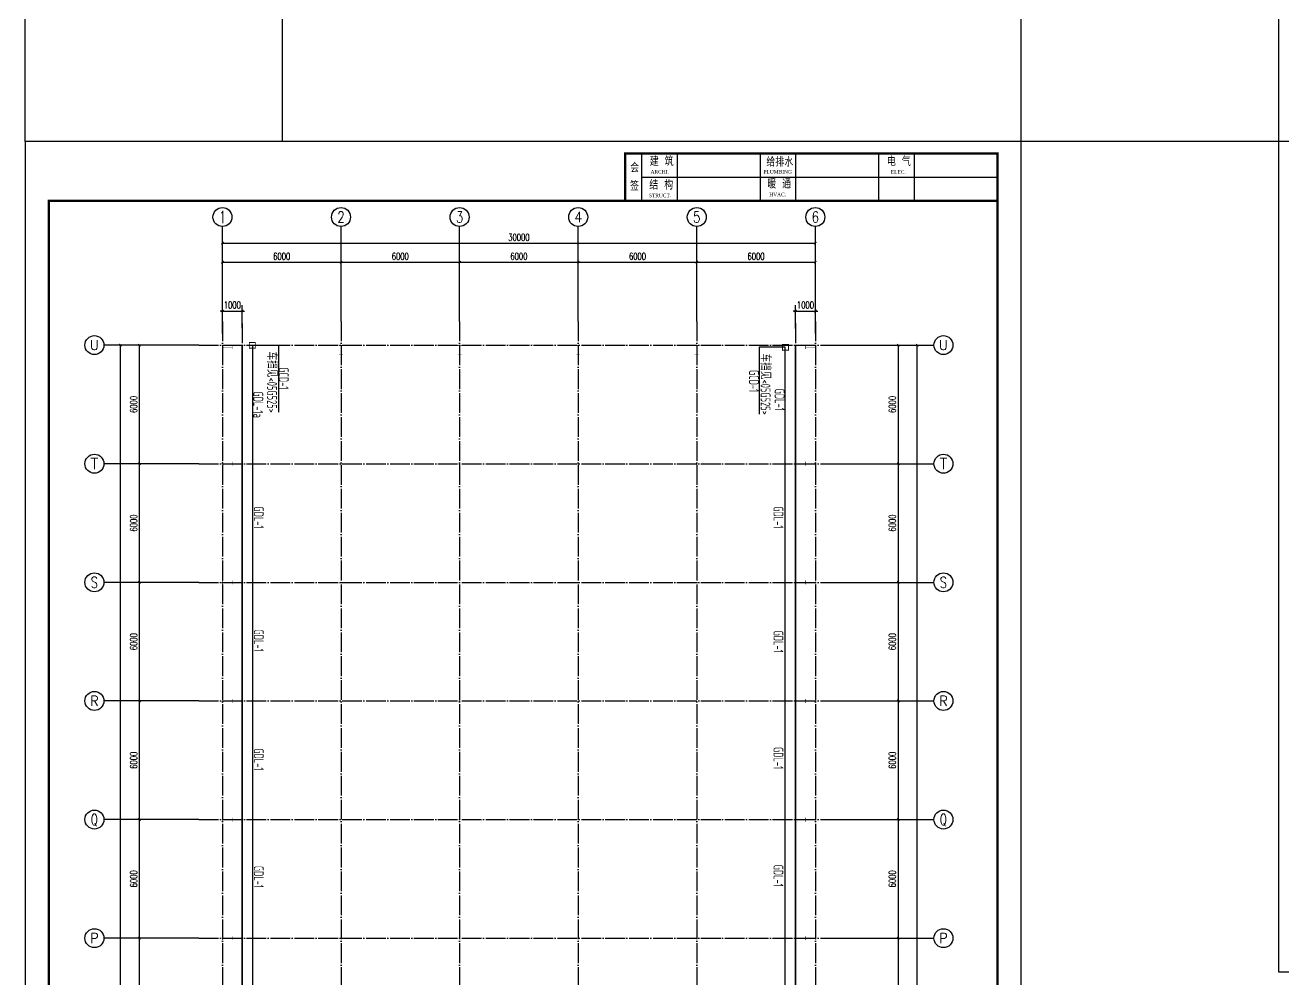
# Model space of a CAD drawing. Extents: x 14207793 to 14719554, y -1675802 to -1228715.
# Drawn here: x 14394017 to 14457655, y -1418922 to -1370679 of the extents above; entities that cross this region are included whole.
import ezdxf
from ezdxf.enums import TextEntityAlignment as Align

# ---------------------------------------------------------------- set-up
doc = ezdxf.new("R2010")
doc.units = 0
doc.header["$LTSCALE"] = 500
doc.header["$MEASUREMENT"] = 0
doc.linetypes.add('DASH', pattern=[0.35, 0.25, -0.1])
doc.linetypes.add('DOTE', pattern=[2.42, 2, -0.2, 0.02, -0.2])
doc.layers.get('0').update_dxf_attribs({"linetype": 'CONTINUOUS'})
doc.layers.get('DEFPOINTS').update_dxf_attribs({"color": 140, "linetype": 'CONTINUOUS'})
for name, color, linetype in [('08', 3, 'CONTINUOUS'), ('AXIS', 3, 'CONTINUOUS'), ('AXIS_TEXT', 7, 'CONTINUOUS'), ('DIM', 3, 'CONTINUOUS'), ('DOTE', 8, 'DOTE'), ('PUB_TITLE', 4, 'CONTINUOUS'), ('墙__虚线', 2, 'CONTINUOUS'), ('层0', 7, 'CONTINUOUS')]:
    doc.layers.add(name, color=color, linetype=linetype)
doc.styles.add('_TCH_AXIS', font='COMPLEX', dxfattribs={"bigfont": 'GBCBIG'})
doc.styles.add('_TCH_DIM_T3', font='SIMPLEX', dxfattribs={"width": 0.705882, "bigfont": 'GBCBIG'})
doc.styles.add('COMPLEX', font='COMPLEX')
doc.styles.add('GHF', font='TIMES.TTF')
doc.styles.add('HZ', font='txt', dxfattribs={"width": 0.8, "bigfont": 'hztxt'})
doc.styles.add('TSSD_REIN', font='Tssdeng.shx', dxfattribs={"width": 0.65, "bigfont": 'hztxt.shx'})
doc.dimstyles.new('_TCH_ARCH&&120', dxfattribs={"dimtxt": 357, "dimasz": 120, "dimexe": 300, "dimexo": 360, "dimgap": 120, "dimtad": 1, "dimdec": 0, "dimzin": 0, "dimdsep": 46, "dimtxsty": '_TCH_DIM_T3', "dimblk": 'ARCHTICK', "dimcen": 0.09, "dimclrt": 7, "dimazin": 2, "dimtfac": 1, "dimtdec": 0, "dimtix": 1, "dimtmove": 2, "dimatfit": 3, "dimfxl": 0, "dimtolj": 1, "dimtzin": 0, "dimarcsym": 0})

# ---------------------------------------------------------------- blocks, each defined once
blk = doc.blocks.new('gffio')
at = {"layer": '墙__虚线'}
for points in [[(-433999, -56888), (-433999, -56868), (-434094, -56888), (-434199, -56868)], [(-434094, -56888), (-434199, -56868), (-434104, -56888)], [(-434199, -56868), (-434199, -56888), (-434104, -56888)], [(-434094, -56888), (-434104, -56888), (-434094, -57348), (-434104, -57348)], [(-434104, -57348), (-434199, -57348), (-434099, -57365), (-434199, -57368)], [(-434099, -57365), (-434199, -57368), (-433999, -57368)], [(-434094, -57348), (-434104, -57348), (-434058, -57361), (-434099, -57365)], [(-433999, -57368), (-434058, -57361), (-434099, -57365)], [(-434058, -57361), (-433999, -57368), (-434094, -57348), (-433999, -57348)]]:
    blk.add_solid(points, dxfattribs=at)
blk = doc.blocks.new('_ArchTick')
at = {"color": 0, "linetype": 'ByBlock', "const_width": 0.4}
blk.add_lwpolyline([(-0.5, -0.5), (0.5, 0.5)], dxfattribs=at)
blk = doc.blocks.new('*D546')
at = {"layer": 'AXIS', "color": 0, "lineweight": -2}
for p, q in [((14435560, -1416865), (14438500, -1416865)), ((14438200, -1422865), (14438200, -1416865)), ((14435560, -1422865), (14438500, -1422865))]:
    blk.add_line(p, q, dxfattribs=at)
at = {"layer": 'DEFPOINTS', "color": 0}
for p in [(14435200, -1416865), (14438200, -1416865), (14435200, -1422865)]:
    blk.add_point(p, dxfattribs=at)
at = {"layer": 'AXIS', "color": 0, "lineweight": -2, "xscale": 120, "yscale": 120, "zscale": 120}
for p, rotation in [((14438200, -1416865), 90), ((14438200, -1422865), 270)]:
    blk.add_blockref('_ArchTick', p, dxfattribs=dict(at, rotation=rotation))
at = {"layer": 'AXIS', "color": 7, "insert": (14437901.5, -1419865), "char_height": 357, "attachment_point": 5, "rotation": 90, "style": '_TCH_DIM_T3'}
blk.add_mtext('\\A1;6000', dxfattribs=at)
blk = doc.blocks.new('*D547')
at = {"layer": 'AXIS', "color": 0, "lineweight": -2}
for p, q in [((14435560, -1410865), (14438500, -1410865)), ((14438200, -1416865), (14438200, -1410865)), ((14435560, -1416865), (14438500, -1416865))]:
    blk.add_line(p, q, dxfattribs=at)
at = {"layer": 'DEFPOINTS', "color": 0}
for p in [(14435200, -1410865), (14438200, -1410865), (14435200, -1416865)]:
    blk.add_point(p, dxfattribs=at)
at = {"layer": 'AXIS', "color": 0, "lineweight": -2, "xscale": 120, "yscale": 120, "zscale": 120}
for p, rotation in [((14438200, -1410865), 90), ((14438200, -1416865), 270)]:
    blk.add_blockref('_ArchTick', p, dxfattribs=dict(at, rotation=rotation))
at = {"layer": 'AXIS', "color": 7, "insert": (14437901.5, -1413865), "char_height": 357, "attachment_point": 5, "rotation": 90, "style": '_TCH_DIM_T3'}
blk.add_mtext('\\A1;6000', dxfattribs=at)
blk = doc.blocks.new('*D548')
at = {"layer": 'AXIS', "color": 0, "lineweight": -2}
for p, q in [((14435560, -1404865), (14438500, -1404865)), ((14438200, -1410865), (14438200, -1404865)), ((14435560, -1410865), (14438500, -1410865))]:
    blk.add_line(p, q, dxfattribs=at)
at = {"layer": 'DEFPOINTS', "color": 0}
for p in [(14435200, -1404865), (14438200, -1404865), (14435200, -1410865)]:
    blk.add_point(p, dxfattribs=at)
at = {"layer": 'AXIS', "color": 0, "lineweight": -2, "xscale": 120, "yscale": 120, "zscale": 120}
for p, rotation in [((14438200, -1404865), 90), ((14438200, -1410865), 270)]:
    blk.add_blockref('_ArchTick', p, dxfattribs=dict(at, rotation=rotation))
at = {"layer": 'AXIS', "color": 7, "insert": (14437901.5, -1407865), "char_height": 357, "attachment_point": 5, "rotation": 90, "style": '_TCH_DIM_T3'}
blk.add_mtext('\\A1;6000', dxfattribs=at)
blk = doc.blocks.new('*D549')
at = {"layer": 'AXIS', "color": 0, "lineweight": -2}
for p, q in [((14435560, -1398865), (14438500, -1398865)), ((14438200, -1404865), (14438200, -1398865)), ((14435560, -1404865), (14438500, -1404865))]:
    blk.add_line(p, q, dxfattribs=at)
at = {"layer": 'DEFPOINTS', "color": 0}
for p in [(14435200, -1398865), (14438200, -1398865), (14435200, -1404865)]:
    blk.add_point(p, dxfattribs=at)
at = {"layer": 'AXIS', "color": 0, "lineweight": -2, "xscale": 120, "yscale": 120, "zscale": 120}
for p, rotation in [((14438200, -1398865), 90), ((14438200, -1404865), 270)]:
    blk.add_blockref('_ArchTick', p, dxfattribs=dict(at, rotation=rotation))
at = {"layer": 'AXIS', "color": 7, "insert": (14437901.5, -1401865), "char_height": 357, "attachment_point": 5, "rotation": 90, "style": '_TCH_DIM_T3'}
blk.add_mtext('\\A1;6000', dxfattribs=at)
blk = doc.blocks.new('*D550')
at = {"layer": 'AXIS', "color": 0, "lineweight": -2}
for p, q in [((14435560, -1392865), (14438500, -1392865)), ((14438200, -1398865), (14438200, -1392865)), ((14435560, -1398865), (14438500, -1398865))]:
    blk.add_line(p, q, dxfattribs=at)
at = {"layer": 'DEFPOINTS', "color": 0}
for p in [(14435200, -1392865), (14438200, -1392865), (14435200, -1398865)]:
    blk.add_point(p, dxfattribs=at)
at = {"layer": 'AXIS', "color": 0, "lineweight": -2, "xscale": 120, "yscale": 120, "zscale": 120}
for p, rotation in [((14438200, -1392865), 90), ((14438200, -1398865), 270)]:
    blk.add_blockref('_ArchTick', p, dxfattribs=dict(at, rotation=rotation))
at = {"layer": 'AXIS', "color": 7, "insert": (14437901.5, -1395865), "char_height": 357, "attachment_point": 5, "rotation": 90, "style": '_TCH_DIM_T3'}
blk.add_mtext('\\A1;6000', dxfattribs=at)
blk = doc.blocks.new('*D551')
at = {"layer": 'AXIS', "color": 0, "lineweight": -2}
for p, q in [((14435560, -1386865), (14438500, -1386865)), ((14438200, -1392865), (14438200, -1386865)), ((14435560, -1392865), (14438500, -1392865))]:
    blk.add_line(p, q, dxfattribs=at)
at = {"layer": 'DEFPOINTS', "color": 0}
for p in [(14435200, -1386865), (14438200, -1386865), (14435200, -1392865)]:
    blk.add_point(p, dxfattribs=at)
at = {"layer": 'AXIS', "color": 0, "lineweight": -2, "xscale": 120, "yscale": 120, "zscale": 120}
for p, rotation in [((14438200, -1386865), 90), ((14438200, -1392865), 270)]:
    blk.add_blockref('_ArchTick', p, dxfattribs=dict(at, rotation=rotation))
at = {"layer": 'AXIS', "color": 7, "insert": (14437901.5, -1389865), "char_height": 357, "attachment_point": 5, "rotation": 90, "style": '_TCH_DIM_T3'}
blk.add_mtext('\\A1;6000', dxfattribs=at)
blk = doc.blocks.new('*D552')
at = {"layer": 'AXIS', "color": 0, "lineweight": -2}
for p, q in [((14435560, -1386865), (14439460, -1386865)), ((14439160, -1497265), (14439160, -1386865)), ((14435560, -1497265), (14439460, -1497265))]:
    blk.add_line(p, q, dxfattribs=at)
at = {"layer": 'DEFPOINTS', "color": 0}
for p in [(14435200, -1386865), (14439160, -1386865), (14435200, -1497265)]:
    blk.add_point(p, dxfattribs=at)
at = {"layer": 'AXIS', "color": 0, "lineweight": -2, "xscale": 120, "yscale": 120, "zscale": 120}
for p, rotation in [((14439160, -1386865), 90), ((14439160, -1497265), 270)]:
    blk.add_blockref('_ArchTick', p, dxfattribs=dict(at, rotation=rotation))
at = {"layer": 'AXIS', "color": 7, "insert": (14438861.5, -1442065), "char_height": 357, "attachment_point": 5, "rotation": 90, "style": '_TCH_DIM_T3'}
blk.add_mtext('\\A1;110400', dxfattribs=at)
blk = doc.blocks.new('*D565')
at = {"layer": 'AXIS', "color": 0, "lineweight": -2}
for p, q in [((14402440, -1416865), (14399500, -1416865)), ((14399800, -1422865), (14399800, -1416865)), ((14402440, -1422865), (14399500, -1422865))]:
    blk.add_line(p, q, dxfattribs=at)
at = {"layer": 'DEFPOINTS', "color": 0}
for p in [(14399800, -1416865), (14402800, -1416865), (14402800, -1422865)]:
    blk.add_point(p, dxfattribs=at)
at = {"layer": 'AXIS', "color": 0, "lineweight": -2, "xscale": 120, "yscale": 120, "zscale": 120}
for p, rotation in [((14399800, -1416865), 90), ((14399800, -1422865), 270)]:
    blk.add_blockref('_ArchTick', p, dxfattribs=dict(at, rotation=rotation))
at = {"layer": 'AXIS', "color": 7, "insert": (14399501.5, -1419865), "char_height": 357, "attachment_point": 5, "rotation": 90, "style": '_TCH_DIM_T3'}
blk.add_mtext('\\A1;6000', dxfattribs=at)
blk = doc.blocks.new('*D566')
at = {"layer": 'AXIS', "color": 0, "lineweight": -2}
for p, q in [((14402440, -1410865), (14399500, -1410865)), ((14399800, -1416865), (14399800, -1410865)), ((14402440, -1416865), (14399500, -1416865))]:
    blk.add_line(p, q, dxfattribs=at)
at = {"layer": 'DEFPOINTS', "color": 0}
for p in [(14399800, -1410865), (14402800, -1410865), (14402800, -1416865)]:
    blk.add_point(p, dxfattribs=at)
at = {"layer": 'AXIS', "color": 0, "lineweight": -2, "xscale": 120, "yscale": 120, "zscale": 120}
for p, rotation in [((14399800, -1410865), 90), ((14399800, -1416865), 270)]:
    blk.add_blockref('_ArchTick', p, dxfattribs=dict(at, rotation=rotation))
at = {"layer": 'AXIS', "color": 7, "insert": (14399501.5, -1413865), "char_height": 357, "attachment_point": 5, "rotation": 90, "style": '_TCH_DIM_T3'}
blk.add_mtext('\\A1;6000', dxfattribs=at)
blk = doc.blocks.new('*D567')
at = {"layer": 'AXIS', "color": 0, "lineweight": -2}
for p, q in [((14402440, -1404865), (14399500, -1404865)), ((14399800, -1410865), (14399800, -1404865)), ((14402440, -1410865), (14399500, -1410865))]:
    blk.add_line(p, q, dxfattribs=at)
at = {"layer": 'DEFPOINTS', "color": 0}
for p in [(14399800, -1404865), (14402800, -1404865), (14402800, -1410865)]:
    blk.add_point(p, dxfattribs=at)
at = {"layer": 'AXIS', "color": 0, "lineweight": -2, "xscale": 120, "yscale": 120, "zscale": 120}
for p, rotation in [((14399800, -1404865), 90), ((14399800, -1410865), 270)]:
    blk.add_blockref('_ArchTick', p, dxfattribs=dict(at, rotation=rotation))
at = {"layer": 'AXIS', "color": 7, "insert": (14399501.5, -1407865), "char_height": 357, "attachment_point": 5, "rotation": 90, "style": '_TCH_DIM_T3'}
blk.add_mtext('\\A1;6000', dxfattribs=at)
blk = doc.blocks.new('*D568')
at = {"layer": 'AXIS', "color": 0, "lineweight": -2}
for p, q in [((14402440, -1398865), (14399500, -1398865)), ((14399800, -1404865), (14399800, -1398865)), ((14402440, -1404865), (14399500, -1404865))]:
    blk.add_line(p, q, dxfattribs=at)
at = {"layer": 'DEFPOINTS', "color": 0}
for p in [(14399800, -1398865), (14402800, -1398865), (14402800, -1404865)]:
    blk.add_point(p, dxfattribs=at)
at = {"layer": 'AXIS', "color": 0, "lineweight": -2, "xscale": 120, "yscale": 120, "zscale": 120}
for p, rotation in [((14399800, -1398865), 90), ((14399800, -1404865), 270)]:
    blk.add_blockref('_ArchTick', p, dxfattribs=dict(at, rotation=rotation))
at = {"layer": 'AXIS', "color": 7, "insert": (14399501.5, -1401865), "char_height": 357, "attachment_point": 5, "rotation": 90, "style": '_TCH_DIM_T3'}
blk.add_mtext('\\A1;6000', dxfattribs=at)
blk = doc.blocks.new('*D569')
at = {"layer": 'AXIS', "color": 0, "lineweight": -2}
for p, q in [((14402440, -1392865), (14399500, -1392865)), ((14399800, -1398865), (14399800, -1392865)), ((14402440, -1398865), (14399500, -1398865))]:
    blk.add_line(p, q, dxfattribs=at)
at = {"layer": 'DEFPOINTS', "color": 0}
for p in [(14399800, -1392865), (14402800, -1392865), (14402800, -1398865)]:
    blk.add_point(p, dxfattribs=at)
at = {"layer": 'AXIS', "color": 0, "lineweight": -2, "xscale": 120, "yscale": 120, "zscale": 120}
for p, rotation in [((14399800, -1392865), 90), ((14399800, -1398865), 270)]:
    blk.add_blockref('_ArchTick', p, dxfattribs=dict(at, rotation=rotation))
at = {"layer": 'AXIS', "color": 7, "insert": (14399501.5, -1395865), "char_height": 357, "attachment_point": 5, "rotation": 90, "style": '_TCH_DIM_T3'}
blk.add_mtext('\\A1;6000', dxfattribs=at)
blk = doc.blocks.new('*D570')
at = {"layer": 'AXIS', "color": 0, "lineweight": -2}
for p, q in [((14402440, -1386865), (14399500, -1386865)), ((14399800, -1392865), (14399800, -1386865)), ((14402440, -1392865), (14399500, -1392865))]:
    blk.add_line(p, q, dxfattribs=at)
at = {"layer": 'DEFPOINTS', "color": 0}
for p in [(14399800, -1386865), (14402800, -1386865), (14402800, -1392865)]:
    blk.add_point(p, dxfattribs=at)
at = {"layer": 'AXIS', "color": 0, "lineweight": -2, "xscale": 120, "yscale": 120, "zscale": 120}
for p, rotation in [((14399800, -1386865), 90), ((14399800, -1392865), 270)]:
    blk.add_blockref('_ArchTick', p, dxfattribs=dict(at, rotation=rotation))
at = {"layer": 'AXIS', "color": 7, "insert": (14399501.5, -1389865), "char_height": 357, "attachment_point": 5, "rotation": 90, "style": '_TCH_DIM_T3'}
blk.add_mtext('\\A1;6000', dxfattribs=at)
blk = doc.blocks.new('*D571')
at = {"layer": 'AXIS', "color": 0, "lineweight": -2}
for p, q in [((14402440, -1386865), (14398540, -1386865)), ((14398840, -1497265), (14398840, -1386865)), ((14402440, -1497265), (14398540, -1497265))]:
    blk.add_line(p, q, dxfattribs=at)
at = {"layer": 'DEFPOINTS', "color": 0}
for p in [(14398840, -1386865), (14402800, -1386865), (14402800, -1497265)]:
    blk.add_point(p, dxfattribs=at)
at = {"layer": 'AXIS', "color": 0, "lineweight": -2, "xscale": 120, "yscale": 120, "zscale": 120}
for p, rotation in [((14398840, -1386865), 90), ((14398840, -1497265), 270)]:
    blk.add_blockref('_ArchTick', p, dxfattribs=dict(at, rotation=rotation))
at = {"layer": 'AXIS', "color": 7, "insert": (14398541.5, -1442065), "char_height": 357, "attachment_point": 5, "rotation": 90, "style": '_TCH_DIM_T3'}
blk.add_mtext('\\A1;110400', dxfattribs=at)
blk = doc.blocks.new('*D578')
at = {"layer": 'AXIS', "color": 0, "lineweight": -2}
for p, q in [((14404000, -1385305), (14404000, -1382365)), ((14404000, -1382665), (14410000, -1382665)), ((14410000, -1385305), (14410000, -1382365))]:
    blk.add_line(p, q, dxfattribs=at)
at = {"layer": 'DEFPOINTS', "color": 0}
for p in [(14410000, -1382665), (14404000, -1385665), (14410000, -1385665)]:
    blk.add_point(p, dxfattribs=at)
at = {"layer": 'AXIS', "color": 0, "lineweight": -2, "xscale": 120, "yscale": 120, "zscale": 120, "rotation": 180}
blk.add_blockref('_ArchTick', (14404000, -1382665), dxfattribs=at)
at = {"layer": 'AXIS', "color": 0, "lineweight": -2, "xscale": 120, "yscale": 120, "zscale": 120}
blk.add_blockref('_ArchTick', (14410000, -1382665), dxfattribs=at)
at = {"layer": 'AXIS', "color": 7, "insert": (14407000, -1382366.5), "char_height": 357, "attachment_point": 5, "style": '_TCH_DIM_T3'}
blk.add_mtext('\\A1;6000', dxfattribs=at)
blk = doc.blocks.new('*D579')
at = {"layer": 'AXIS', "color": 0, "lineweight": -2}
for p, q in [((14410000, -1385305), (14410000, -1382365)), ((14410000, -1382665), (14416000, -1382665)), ((14416000, -1385305), (14416000, -1382365))]:
    blk.add_line(p, q, dxfattribs=at)
at = {"layer": 'DEFPOINTS', "color": 0}
for p in [(14416000, -1382665), (14410000, -1385665), (14416000, -1385665)]:
    blk.add_point(p, dxfattribs=at)
at = {"layer": 'AXIS', "color": 0, "lineweight": -2, "xscale": 120, "yscale": 120, "zscale": 120, "rotation": 180}
blk.add_blockref('_ArchTick', (14410000, -1382665), dxfattribs=at)
at = {"layer": 'AXIS', "color": 0, "lineweight": -2, "xscale": 120, "yscale": 120, "zscale": 120}
blk.add_blockref('_ArchTick', (14416000, -1382665), dxfattribs=at)
at = {"layer": 'AXIS', "color": 7, "insert": (14413000, -1382366.5), "char_height": 357, "attachment_point": 5, "style": '_TCH_DIM_T3'}
blk.add_mtext('\\A1;6000', dxfattribs=at)
blk = doc.blocks.new('*D580')
at = {"layer": 'AXIS', "color": 0, "lineweight": -2}
for p, q in [((14416000, -1385305), (14416000, -1382365)), ((14416000, -1382665), (14422000, -1382665)), ((14422000, -1385305), (14422000, -1382365))]:
    blk.add_line(p, q, dxfattribs=at)
at = {"layer": 'DEFPOINTS', "color": 0}
for p in [(14422000, -1382665), (14416000, -1385665), (14422000, -1385665)]:
    blk.add_point(p, dxfattribs=at)
at = {"layer": 'AXIS', "color": 0, "lineweight": -2, "xscale": 120, "yscale": 120, "zscale": 120, "rotation": 180}
blk.add_blockref('_ArchTick', (14416000, -1382665), dxfattribs=at)
at = {"layer": 'AXIS', "color": 0, "lineweight": -2, "xscale": 120, "yscale": 120, "zscale": 120}
blk.add_blockref('_ArchTick', (14422000, -1382665), dxfattribs=at)
at = {"layer": 'AXIS', "color": 7, "insert": (14419000, -1382366.5), "char_height": 357, "attachment_point": 5, "style": '_TCH_DIM_T3'}
blk.add_mtext('\\A1;6000', dxfattribs=at)
blk = doc.blocks.new('*D581')
at = {"layer": 'AXIS', "color": 0, "lineweight": -2}
for p, q in [((14422000, -1385305), (14422000, -1382365)), ((14422000, -1382665), (14428000, -1382665)), ((14428000, -1385305), (14428000, -1382365))]:
    blk.add_line(p, q, dxfattribs=at)
at = {"layer": 'DEFPOINTS', "color": 0}
for p in [(14428000, -1382665), (14422000, -1385665), (14428000, -1385665)]:
    blk.add_point(p, dxfattribs=at)
at = {"layer": 'AXIS', "color": 0, "lineweight": -2, "xscale": 120, "yscale": 120, "zscale": 120, "rotation": 180}
blk.add_blockref('_ArchTick', (14422000, -1382665), dxfattribs=at)
at = {"layer": 'AXIS', "color": 0, "lineweight": -2, "xscale": 120, "yscale": 120, "zscale": 120}
blk.add_blockref('_ArchTick', (14428000, -1382665), dxfattribs=at)
at = {"layer": 'AXIS', "color": 7, "insert": (14425000, -1382366.5), "char_height": 357, "attachment_point": 5, "style": '_TCH_DIM_T3'}
blk.add_mtext('\\A1;6000', dxfattribs=at)
blk = doc.blocks.new('*D582')
at = {"layer": 'AXIS', "color": 0, "lineweight": -2}
for p, q in [((14428000, -1385305), (14428000, -1382365)), ((14428000, -1382665), (14434000, -1382665)), ((14434000, -1385305), (14434000, -1382365))]:
    blk.add_line(p, q, dxfattribs=at)
at = {"layer": 'DEFPOINTS', "color": 0}
for p in [(14434000, -1382665), (14428000, -1385665), (14434000, -1385665)]:
    blk.add_point(p, dxfattribs=at)
at = {"layer": 'AXIS', "color": 0, "lineweight": -2, "xscale": 120, "yscale": 120, "zscale": 120, "rotation": 180}
blk.add_blockref('_ArchTick', (14428000, -1382665), dxfattribs=at)
at = {"layer": 'AXIS', "color": 0, "lineweight": -2, "xscale": 120, "yscale": 120, "zscale": 120}
blk.add_blockref('_ArchTick', (14434000, -1382665), dxfattribs=at)
at = {"layer": 'AXIS', "color": 7, "insert": (14431000, -1382366.5), "char_height": 357, "attachment_point": 5, "style": '_TCH_DIM_T3'}
blk.add_mtext('\\A1;6000', dxfattribs=at)
blk = doc.blocks.new('*D583')
at = {"layer": 'AXIS', "color": 0, "lineweight": -2}
for p, q in [((14404000, -1385305), (14404000, -1381405)), ((14434000, -1385305), (14434000, -1381405)), ((14404000, -1381705), (14434000, -1381705))]:
    blk.add_line(p, q, dxfattribs=at)
at = {"layer": 'DEFPOINTS', "color": 0}
for p in [(14434000, -1381705), (14404000, -1385665), (14434000, -1385665)]:
    blk.add_point(p, dxfattribs=at)
at = {"layer": 'AXIS', "color": 0, "lineweight": -2, "xscale": 120, "yscale": 120, "zscale": 120, "rotation": 180}
blk.add_blockref('_ArchTick', (14404000, -1381705), dxfattribs=at)
at = {"layer": 'AXIS', "color": 0, "lineweight": -2, "xscale": 120, "yscale": 120, "zscale": 120}
blk.add_blockref('_ArchTick', (14434000, -1381705), dxfattribs=at)
at = {"layer": 'AXIS', "color": 7, "insert": (14419000, -1381406.5), "char_height": 357, "attachment_point": 5, "style": '_TCH_DIM_T3'}
blk.add_mtext('\\A1;30000', dxfattribs=at)
blk = doc.blocks.new('_AXISO')
blk.add_circle((0, 0), 0.5)
at = {"layer": 'AXIS_TEXT', "style": 'COMPLEX', "width": 1.041667}
blk.add_attdef('A', text='', height=0.56, dxfattribs=at).set_placement((-0.25, -0.28), (0.25, -0.28), align=Align.FIT)
blk = doc.blocks.new('*D824')
at = {"layer": 'AXIS', "color": 0, "lineweight": -2}
for p, q in [((14404000, -1385139), (14403880, -1385139)), ((14404000, -1386281), (14404000, -1384839)), ((14404000, -1385139), (14405000, -1385139)), ((14405000, -1386005), (14405000, -1384839)), ((14405000, -1385139), (14405120, -1385139))]:
    blk.add_line(p, q, dxfattribs=at)
at = {"layer": 'DEFPOINTS', "color": 0}
for p in [(14405000, -1385139), (14404000, -1386641, -9901), (14405000, -1386365, -9833)]:
    blk.add_point(p, dxfattribs=at)
at = {"layer": 'AXIS', "color": 0, "lineweight": -2, "xscale": 120, "yscale": 120, "zscale": 120}
blk.add_blockref('_ArchTick', (14404000, -1385139), dxfattribs=at)
at = {"layer": 'AXIS', "color": 0, "lineweight": -2, "xscale": 120, "yscale": 120, "zscale": 120, "rotation": 180}
blk.add_blockref('_ArchTick', (14405000, -1385139), dxfattribs=at)
at = {"layer": 'AXIS', "color": 7, "insert": (14404500, -1384840), "char_height": 357, "attachment_point": 5, "style": '_TCH_DIM_T3'}
blk.add_mtext('\\A1;1000', dxfattribs=at)
blk = doc.blocks.new('*D826')
at = {"layer": 'AXIS', "color": 0, "lineweight": -2}
for p, q in [((14433000, -1385139), (14432880, -1385139)), ((14433000, -1386022), (14433000, -1384839)), ((14433000, -1385139), (14434000, -1385139)), ((14434000, -1386281), (14434000, -1384839)), ((14434000, -1385139), (14434120, -1385139))]:
    blk.add_line(p, q, dxfattribs=at)
at = {"layer": 'DEFPOINTS', "color": 0}
for p in [(14434000, -1385139), (14433000, -1386382, -43), (14434000, -1386641, -1943)]:
    blk.add_point(p, dxfattribs=at)
at = {"layer": 'AXIS', "color": 0, "lineweight": -2, "xscale": 120, "yscale": 120, "zscale": 120}
blk.add_blockref('_ArchTick', (14433000, -1385139), dxfattribs=at)
at = {"layer": 'AXIS', "color": 0, "lineweight": -2, "xscale": 120, "yscale": 120, "zscale": 120, "rotation": 180}
blk.add_blockref('_ArchTick', (14434000, -1385139), dxfattribs=at)
at = {"layer": 'AXIS', "color": 7, "insert": (14433500, -1384840), "char_height": 357, "attachment_point": 5, "style": '_TCH_DIM_T3'}
blk.add_mtext('\\A1;1000', dxfattribs=at)

msp = doc.modelspace()

# ---------------------------------------------------------------- linework, layer by layer
at = {"color": 4}
for p, q in [((14424377.5, -1379567.5), (14424377.5, -1377167.5)), ((14425217.5, -1379567.5), (14425217.5, -1377167.5)), ((14427017.5, -1379567.5), (14427017.5, -1377167.5)), ((14431217.5, -1379567.5), (14431217.5, -1377167.5)), ((14433017.5, -1379567.5), (14433017.5, -1377167.5)), ((14437217.5, -1379567.5), (14437217.5, -1377167.5)), ((14439017.5, -1379567.5), (14439017.5, -1377167.5)), ((14443217.5, -1377167.5), (14443217.5, -1379567.5)), ((14425217.5, -1378367.5), (14443217.5, -1378367.5))]:
    msp.add_line(p, q, dxfattribs=at)
for p, q in [((14405534.31, -1482865), (14405534.31, -1386865)), ((14432465.78, -1482865), (14432465.78, -1386965))]:
    msp.add_line(p, q)
at = {"color": 6}
for points in [[(14394017.5, -1362692.5), (14407030, -1362692.5), (14407030, -1376567.5), (14394017.5, -1376567.5)], [(14444417.5, -1362692.5), (14457430, -1362692.5), (14457430, -1376567.5), (14444417.5, -1376567.5)]]:
    msp.add_lwpolyline(points, close=True, dxfattribs=at)
at = {"color": 4, "const_width": 120, "elevation": 1200}
msp.add_lwpolyline([(14443217.5, -1377167.5), (14443217.5, -1379567.5), (14424377.5, -1379567.5), (14424377.5, -1377167.5)], close=True, dxfattribs=at)
at = {"color": 1, "linetype": 'DASH', "const_width": 80}
for points, elevation in [([(14405000, -1482865), (14405000, -1386865)], -6715.35), ([(14433000.09, -1482865), (14433000.09, -1386865)], 0)]:
    msp.add_lwpolyline(points, dxfattribs=dict(at, elevation=elevation))
at = {"layer": 'AXIS'}
for p, q in [((14404000, -1385665), (14404000, -1380865)), ((14410000, -1385665), (14410000, -1380865)), ((14416000, -1385665), (14416000, -1380865)), ((14422000, -1385665), (14422000, -1380865)), ((14428000, -1385665), (14428000, -1380865)), ((14434000, -1385665), (14434000, -1380865)), ((14402800, -1386865), (14398000, -1386865)), ((14435200, -1386865), (14440000, -1386865)), ((14402800, -1392865), (14398000, -1392865)), ((14435200, -1392865), (14440000, -1392865)), ((14402800, -1398865), (14398000, -1398865)), ((14435200, -1398865), (14440000, -1398865)), ((14402800, -1404865), (14398000, -1404865)), ((14435200, -1404865), (14440000, -1404865)), ((14402800, -1410865), (14398000, -1410865)), ((14435200, -1410865), (14440000, -1410865)), ((14402800, -1416865), (14398000, -1416865)), ((14435200, -1416865), (14440000, -1416865))]:
    msp.add_line(p, q, dxfattribs=at)
msp.add_lwpolyline([(14405534.31, -1386865), (14406841.17, -1386865), (14406841.17, -1390261.01)], dxfattribs=at)
at = {"layer": 'AXIS', "elevation": 0}
msp.add_lwpolyline([(14432465.78, -1386965), (14431158.92, -1386965), (14431158.92, -1390361.01)], dxfattribs=at)
at = {"layer": 'DIM', "const_width": 45}
msp.add_lwpolyline([(14405362.61, -1387016.5), (14405665.11, -1387016.5), (14405665.11, -1386734), (14405362.61, -1386734)], close=True, dxfattribs=at)
at = {"layer": 'DIM', "const_width": 45, "elevation": 0}
msp.add_lwpolyline([(14432637.48, -1387116.5), (14432334.98, -1387116.5), (14432334.98, -1386834), (14432637.48, -1386834)], close=True, dxfattribs=at)
at = {"layer": 'DOTE'}
for p, q in [((14404000, -1385665), (14404000, -1498465)), ((14405000, -1385764.06, -6715.35), (14405000, -1489820.36, -6660.41)), ((14410000, -1385665), (14410000, -1498465)), ((14416000, -1385665), (14416000, -1498465)), ((14422000, -1385665), (14422000, -1498465)), ((14428000, -1385665), (14428000, -1498465)), ((14433000.09, -1385758.7), (14433000, -1489365, -7078.89)), ((14434000, -1385665), (14434000, -1498465)), ((14402800, -1386865), (14435200, -1386865)), ((14402800, -1392865), (14435200, -1392865)), ((14402800, -1398865), (14435200, -1398865)), ((14402800, -1404865), (14435200, -1404865)), ((14402800, -1410865), (14435200, -1410865)), ((14402800, -1416865), (14435200, -1416865))]:
    msp.add_line(p, q, dxfattribs=at)
at = {"layer": 'PUB_TITLE'}
for points in [[(14444417.5, -1519247.5), (14444417.5, -1376567.5), (14394017.5, -1376567.5), (14394017.5, -1519247.5)], [(14457430, -1418567.5), (14516830, -1418567.5), (14516830, -1376567.5), (14457430, -1376567.5)]]:
    msp.add_lwpolyline(points, close=True, dxfattribs=at)
at = {"layer": 'PUB_TITLE', "const_width": 120}
msp.add_lwpolyline([(14443217.5, -1518047.5), (14443217.5, -1379567.5), (14395217.5, -1379567.5), (14395217.5, -1518047.5)], close=True, dxfattribs=at)

# ---------------------------------------------------------------- block references
at = {"layer": 'AXIS'}
ref = msp.add_blockref('_AXISO', (14404000, -1380385), dxfattribs=dict(at, xscale=960, yscale=960, zscale=960))
ref.add_attrib('A', '1', dxfattribs={"layer": 'AXIS_TEXT', "height": 617.67, "style": '_TCH_AXIS'}).set_placement((14403867.64, -1380693.83), (14404132.36, -1380693.83), align=Align.FIT)
ref = msp.add_blockref('_AXISO', (14410000, -1380385), dxfattribs=dict(at, xscale=960, yscale=960, zscale=960))
ref.add_attrib('A', '2', dxfattribs={"layer": 'AXIS_TEXT', "height": 559.14, "style": '_TCH_AXIS'}).set_placement((14409813.62, -1380664.57), (14410186.38, -1380664.57), align=Align.FIT)
ref = msp.add_blockref('_AXISO', (14416000, -1380385), dxfattribs=dict(at, xscale=960, yscale=960, zscale=960))
ref.add_attrib('A', '3', dxfattribs={"layer": 'AXIS_TEXT', "height": 559.14, "style": '_TCH_AXIS'}).set_placement((14415813.62, -1380664.57), (14416186.38, -1380664.57), align=Align.FIT)
ref = msp.add_blockref('_AXISO', (14422000, -1380385), dxfattribs=dict(at, xscale=960, yscale=960, zscale=960))
ref.add_attrib('A', '4', dxfattribs={"layer": 'AXIS_TEXT', "height": 534.53, "style": '_TCH_AXIS'}).set_placement((14421796.37, -1380652.27), (14422203.63, -1380652.27), align=Align.FIT)
ref = msp.add_blockref('_AXISO', (14428000, -1380385), dxfattribs=dict(at, xscale=960, yscale=960, zscale=960))
ref.add_attrib('A', '5', dxfattribs={"layer": 'AXIS_TEXT', "height": 559.14, "style": '_TCH_AXIS'}).set_placement((14427813.62, -1380664.57), (14428186.38, -1380664.57), align=Align.FIT)
ref = msp.add_blockref('_AXISO', (14434000, -1380385), dxfattribs=dict(at, xscale=960, yscale=960, zscale=960))
ref.add_attrib('A', '6', dxfattribs={"layer": 'AXIS_TEXT', "height": 559.14, "style": '_TCH_AXIS'}).set_placement((14433813.62, -1380664.57), (14434186.38, -1380664.57), align=Align.FIT)
ref = msp.add_blockref('_AXISO', (14397520, -1386865), dxfattribs=dict(at, xscale=960, yscale=960, zscale=960))
ref.add_attrib('A', 'U', dxfattribs={"layer": 'AXIS_TEXT', "height": 486.62, "style": '_TCH_AXIS'}).set_placement((14397288.28, -1387108.31), (14397751.72, -1387108.31), align=Align.FIT)
ref = msp.add_blockref('_AXISO', (14440480, -1386865), dxfattribs=dict(at, xscale=960, yscale=960, zscale=960))
ref.add_attrib('A', 'U', dxfattribs={"layer": 'AXIS_TEXT', "height": 486.62, "style": '_TCH_AXIS'}).set_placement((14440248.28, -1387108.31), (14440711.72, -1387108.31), align=Align.FIT)
ref = msp.add_blockref('_AXISO', (14397520, -1392865), dxfattribs=dict(at, xscale=960, yscale=960, zscale=960))
ref.add_attrib('A', 'T', dxfattribs={"layer": 'AXIS_TEXT', "height": 546.83, "style": '_TCH_AXIS'}).set_placement((14397324.7, -1393138.41), (14397715.3, -1393138.41), align=Align.FIT)
ref = msp.add_blockref('_AXISO', (14440480, -1392865), dxfattribs=dict(at, xscale=960, yscale=960, zscale=960))
ref.add_attrib('A', 'T', dxfattribs={"layer": 'AXIS_TEXT', "height": 546.83, "style": '_TCH_AXIS'}).set_placement((14440284.7, -1393138.41), (14440675.3, -1393138.41), align=Align.FIT)
ref = msp.add_blockref('_AXISO', (14397520, -1398865), dxfattribs=dict(at, xscale=960, yscale=960, zscale=960))
ref.add_attrib('A', 'S', dxfattribs={"layer": 'AXIS_TEXT', "height": 559.14, "style": '_TCH_AXIS'}).set_placement((14397333.62, -1399144.57), (14397706.38, -1399144.57), align=Align.FIT)
ref = msp.add_blockref('_AXISO', (14440480, -1398865), dxfattribs=dict(at, xscale=960, yscale=960, zscale=960))
ref.add_attrib('A', 'S', dxfattribs={"layer": 'AXIS_TEXT', "height": 559.14, "style": '_TCH_AXIS'}).set_placement((14440293.62, -1399144.57), (14440666.38, -1399144.57), align=Align.FIT)
ref = msp.add_blockref('_AXISO', (14397520, -1404865), dxfattribs=dict(at, xscale=960, yscale=960, zscale=960))
ref.add_attrib('A', 'R', dxfattribs={"layer": 'AXIS_TEXT', "height": 510.22, "style": '_TCH_AXIS'}).set_placement((14397301.33, -1405120.11), (14397738.67, -1405120.11), align=Align.FIT)
ref = msp.add_blockref('_AXISO', (14440480, -1404865), dxfattribs=dict(at, xscale=960, yscale=960, zscale=960))
ref.add_attrib('A', 'R', dxfattribs={"layer": 'AXIS_TEXT', "height": 510.22, "style": '_TCH_AXIS'}).set_placement((14440261.33, -1405120.11), (14440698.67, -1405120.11), align=Align.FIT)
ref = msp.add_blockref('_AXISO', (14397520, -1410865), dxfattribs=dict(at, xscale=960, yscale=960, zscale=960))
ref.add_attrib('A', 'Q', dxfattribs={"layer": 'AXIS_TEXT', "height": 572.31, "style": '_TCH_AXIS', "width": 0.807692}).set_placement((14397343.9, -1411151.16), (14397696.1, -1411151.16), align=Align.FIT)
ref = msp.add_blockref('_AXISO', (14440480, -1410865), dxfattribs=dict(at, xscale=960, yscale=960, zscale=960))
ref.add_attrib('A', 'Q', dxfattribs={"layer": 'AXIS_TEXT', "height": 572.31, "style": '_TCH_AXIS', "width": 0.807692}).set_placement((14440303.9, -1411151.16), (14440656.1, -1411151.16), align=Align.FIT)
ref = msp.add_blockref('_AXISO', (14397520, -1416865), dxfattribs=dict(at, xscale=960, yscale=960, zscale=960))
ref.add_attrib('A', 'P', dxfattribs={"layer": 'AXIS_TEXT', "height": 522.31, "style": '_TCH_AXIS'}).set_placement((14397308.59, -1417126.15), (14397731.41, -1417126.15), align=Align.FIT)
ref = msp.add_blockref('_AXISO', (14440480, -1416865), dxfattribs=dict(at, xscale=960, yscale=960, zscale=960))
ref.add_attrib('A', 'P', dxfattribs={"layer": 'AXIS_TEXT', "height": 522.31, "style": '_TCH_AXIS'}).set_placement((14440268.59, -1417126.15), (14440691.41, -1417126.15), align=Align.FIT)
at = {"layer": '层0'}
for p, rotation in [((14461368.13, -1821064.45), 270), ((13975900.55, -1444233.13), 180), ((13981900.55, -1444233.13), 180), ((13987900.55, -1444233.13), 180), ((13993900.55, -1444233.13), 180), ((14490868.13, -1821064.45), 270), ((14461368.13, -1826964.45), 270), ((14490868.13, -1826964.45), 270), ((14461368.13, -1832964.45), 270), ((14490868.13, -1832964.45), 270), ((14461368.13, -1838964.45), 270), ((14490868.13, -1838964.45), 270), ((14461368.13, -1844964.45), 270), ((14490868.13, -1844964.45), 270), ((14461368.13, -1850964.45), 270), ((14490868.13, -1850964.45), 270)]:
    msp.add_blockref('gffio', p, dxfattribs=dict(at, rotation=rotation))

# ---------------------------------------------------------------- texts
at = {"color": 2, "style": 'HZ', "width": 0.8}
for s, p in [('会', (14424632.86, -1378120.64)), ('建 筑', (14425621.86, -1377795.38)), ('给排水', (14431520.93, -1377826.87)), ('电 气', (14437622.14, -1377796.52)), ('签', (14424621.43, -1379045.02)), ('结 构', (14425597.7, -1378988.9)), ('暖 通', (14431566.72, -1378934.94))]:
    msp.add_text(s, height=420, dxfattribs=at).set_placement(p)
at = {"color": 2, "style": 'GHF'}
for s, p in [('ARCHI.', (14425664.19, -1378186.14)), ('PLUMBING', (14431377, -1378187.29)), ('ELEC.', (14437818.49, -1378191.65)), ('STRUCT.', (14425579.56, -1379382.99)), ('HVAC.', (14431670.09, -1379335.59))]:
    msp.add_text(s, height=180, dxfattribs=at).set_placement(p)
at = {"style": 'TSSD_REIN', "width": 0.65}
for p in [(14406261.99, -1387191.11), (14431230.23, -1387291.11)]:
    msp.add_text('车挡见<05G525>', height=500, rotation=270, dxfattribs=at).set_placement(p)
for p in [(14407103.08, -1388544.75), (14430897.01, -1388682.25)]:
    msp.add_text('GCD-1', height=500, rotation=270, dxfattribs=at).set_placement(p, align=Align.MIDDLE)
at = {"layer": '08', "style": 'TSSD_REIN', "width": 0.65}
for s, p in [('GDL-1', (14431947.98, -1389066.6)), ('GDL-1a', (14405561.34, -1389204.39, -419.08)), ('GDL-1', (14405588.84, -1395024.39, -419.08)), ('GDL-1', (14431884.02, -1395019.1, 7593.5)), ('GDL-1', (14405588.84, -1401251.89, -419.08)), ('GDL-1', (14431884.02, -1401306.6, 7593.5)), ('GDL-1', (14405588.84, -1407261.89, -419.08)), ('GDL-1', (14431884.02, -1407196.6, 7593.5)), ('GDL-1', (14405588.84, -1413206.89, -419.08)), ('GDL-1', (14431884.02, -1413146.6, 7593.5))]:
    msp.add_text(s, height=500, rotation=270, dxfattribs=at).set_placement(p)

# ---------------------------------------------------------------- dimensions: what is measured, and where the dimension line sits
at = {"layer": 'AXIS'}
for p1, p2, distance, picture, middle in [((14404000, -1385665), (14434000, -1385665), 3960, '*D583', (14419000, -1381406.5)), ((14404000, -1385665), (14410000, -1385665), 3000, '*D578', (14407000, -1382366.5)), ((14410000, -1385665), (14416000, -1385665), 3000, '*D579', (14413000, -1382366.5)), ((14416000, -1385665), (14422000, -1385665), 3000, '*D580', (14419000, -1382366.5)), ((14422000, -1385665), (14428000, -1385665), 3000, '*D581', (14425000, -1382366.5)), ((14428000, -1385665), (14434000, -1385665), 3000, '*D582', (14431000, -1382366.5)), ((14402800, -1497265), (14402800, -1386865), 3960, '*D571', (14398541.5, -1442065)), ((14402800, -1392865), (14402800, -1386865), 3000, '*D570', (14399501.5, -1389865)), ((14435200, -1392865), (14435200, -1386865), -3000, '*D551', (14437901.5, -1389865)), ((14435200, -1497265), (14435200, -1386865), -3960, '*D552', (14438861.5, -1442065)), ((14402800, -1398865), (14402800, -1392865), 3000, '*D569', (14399501.5, -1395865)), ((14435200, -1398865), (14435200, -1392865), -3000, '*D550', (14437901.5, -1395865)), ((14402800, -1404865), (14402800, -1398865), 3000, '*D568', (14399501.5, -1401865)), ((14435200, -1404865), (14435200, -1398865), -3000, '*D549', (14437901.5, -1401865)), ((14402800, -1410865), (14402800, -1404865), 3000, '*D567', (14399501.5, -1407865)), ((14435200, -1410865), (14435200, -1404865), -3000, '*D548', (14437901.5, -1407865)), ((14402800, -1416865), (14402800, -1410865), 3000, '*D566', (14399501.5, -1413865)), ((14435200, -1416865), (14435200, -1410865), -3000, '*D547', (14437901.5, -1413865)), ((14402800, -1422865), (14402800, -1416865), 3000, '*D565', (14399501.5, -1419865)), ((14435200, -1422865), (14435200, -1416865), -3000, '*D546', (14437901.5, -1419865))]:
    dim = msp.add_aligned_dim(p1=p1, p2=p2, distance=distance, dimstyle='_TCH_ARCH&&120', dxfattribs=at)
    dim.commit()
    dim.dimension.update_dxf_attribs({"geometry": picture, "text_midpoint": middle})
for base, p1, p2, picture, middle in [((14405000, -1385138.51, 9900.67), (14404000, -1386641.2), (14405000, -1386365, 67.83), '*D824', (14404500, -1384840.01, 9900.67)), ((14434000, -1385138.51), (14433000.09, -1386382.33, -42.61), (14434000, -1386641.2, -1943.02), '*D826', (14433500.04, -1384840.01))]:
    dim = msp.add_linear_dim(base=base, p1=p1, p2=p2, dimstyle='_TCH_ARCH&&120', dxfattribs=at)
    dim.commit()
    dim.dimension.update_dxf_attribs({"geometry": picture, "text_midpoint": middle})

doc.saveas('drawing.dxf')
